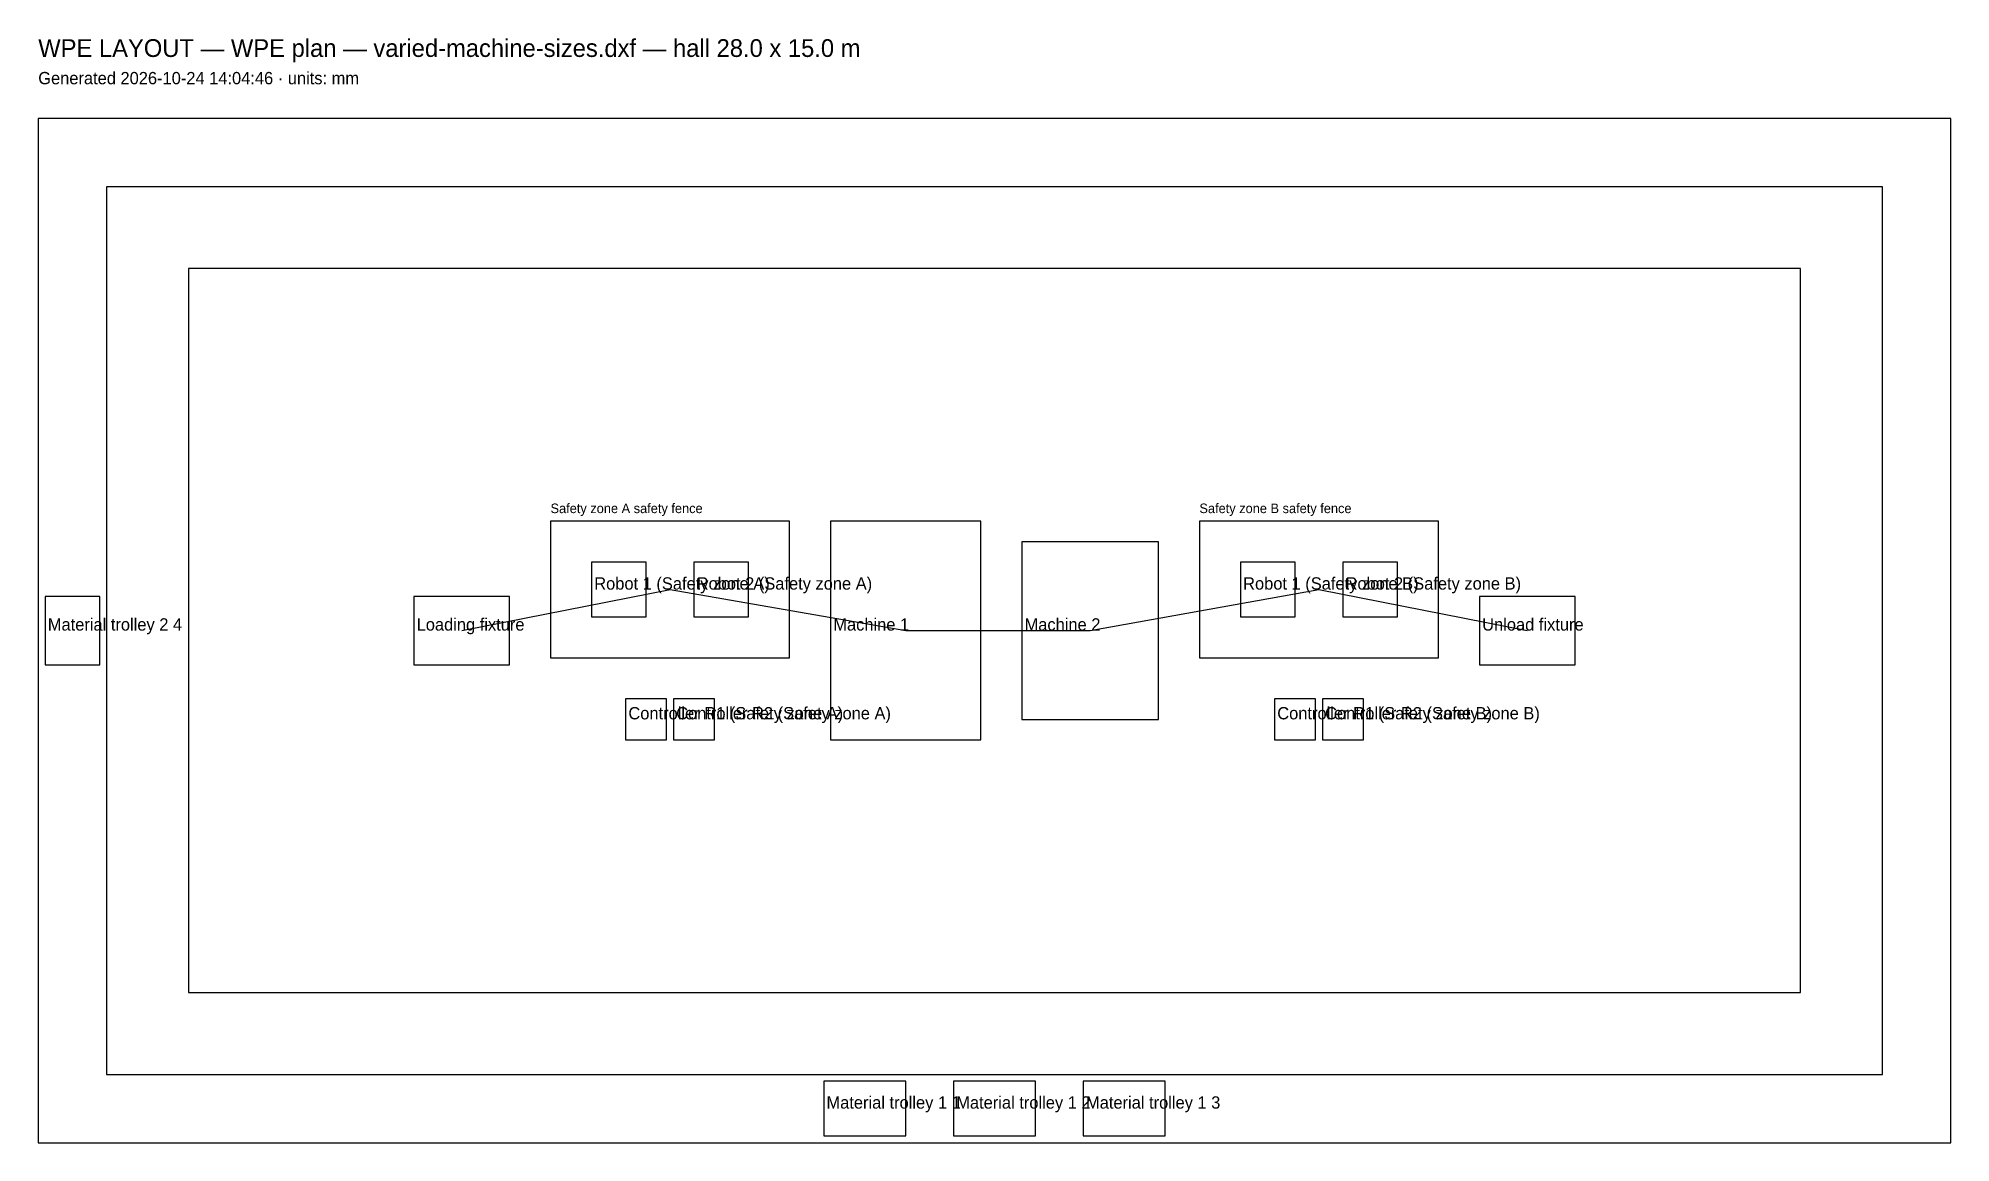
# Model space of a CAD drawing. Header units: millimetres. Extents: x 0 to 28000, y 0 to 16174.
import ezdxf

# ---------------------------------------------------------------- set-up
doc = ezdxf.new("R2010")
doc.units = ezdxf.units.MM
for name, color, linetype in [('WPE-FENCE', 1, 'CONTINUOUS'), ('WPE-FLOW', 4, 'CONTINUOUS'), ('WPE-HALL', 7, 'CONTINUOUS'), ('WPE-PLAN', 3, 'CONTINUOUS'), ('WPE-TEXT', 7, 'CONTINUOUS'), ('WPE-WALK', 4, 'CONTINUOUS')]:
    doc.layers.add(name, color=color, linetype=linetype)

msp = doc.modelspace()

# ---------------------------------------------------------------- linework, layer by layer
at = {"layer": 'WPE-FENCE'}
for p, q in [((11000, 9100), (7500, 9100)), ((7500, 9100), (7500, 7100)), ((11000, 7100), (11000, 9100)), ((20500, 9100), (17000, 9100)), ((17000, 9100), (17000, 7100)), ((20500, 7100), (20500, 9100)), ((7500, 7100), (11000, 7100)), ((17000, 7100), (20500, 7100))]:
    msp.add_line(p, q, dxfattribs=at)
at = {"layer": 'WPE-FLOW'}
for p, q in [((6200, 7500), (9250, 8100)), ((9250, 8100), (12700, 7500)), ((15400, 7500), (18750, 8100)), ((18750, 8100), (21800, 7500)), ((12700, 7500), (15400, 7500))]:
    msp.add_line(p, q, dxfattribs=at)
at = {"layer": 'WPE-HALL'}
for p, q in [((28000, 15000), (0, 15000)), ((0, 15000), (0, 0)), ((28000, 0), (28000, 15000)), ((0, 0), (28000, 0))]:
    msp.add_line(p, q, dxfattribs=at)
at = {"layer": 'WPE-PLAN'}
for p, q in [((13800, 9100), (11600, 9100)), ((11600, 9100), (11600, 5900)), ((13800, 5900), (13800, 9100)), ((16400, 8800), (14400, 8800)), ((14400, 8800), (14400, 6200)), ((16400, 6200), (16400, 8800)), ((8900, 8500), (8100, 8500)), ((8100, 8500), (8100, 7700)), ((8900, 7700), (8900, 8500)), ((10400, 8500), (9600, 8500)), ((9600, 8500), (9600, 7700)), ((10400, 7700), (10400, 8500)), ((18400, 8500), (17600, 8500)), ((17600, 8500), (17600, 7700)), ((18400, 7700), (18400, 8500)), ((19900, 8500), (19100, 8500)), ((19100, 8500), (19100, 7700)), ((19900, 7700), (19900, 8500)), ((900, 8000), (100, 8000)), ((100, 8000), (100, 7000)), ((900, 7000), (900, 8000)), ((6900, 8000), (5500, 8000)), ((5500, 8000), (5500, 7000)), ((6900, 7000), (6900, 8000)), ((22500, 8000), (21100, 8000)), ((21100, 8000), (21100, 7000)), ((22500, 7000), (22500, 8000)), ((8100, 7700), (8900, 7700)), ((9600, 7700), (10400, 7700)), ((17600, 7700), (18400, 7700)), ((19100, 7700), (19900, 7700)), ((100, 7000), (900, 7000)), ((5500, 7000), (6900, 7000)), ((21100, 7000), (22500, 7000)), ((9200, 6500), (8600, 6500)), ((8600, 6500), (8600, 5900)), ((9200, 5900), (9200, 6500)), ((9900, 6500), (9300, 6500)), ((9300, 6500), (9300, 5900)), ((9900, 5900), (9900, 6500)), ((18700, 6500), (18100, 6500)), ((18100, 6500), (18100, 5900)), ((18700, 5900), (18700, 6500)), ((19400, 6500), (18800, 6500)), ((18800, 6500), (18800, 5900)), ((19400, 5900), (19400, 6500)), ((14400, 6200), (16400, 6200)), ((8600, 5900), (9200, 5900)), ((9300, 5900), (9900, 5900)), ((11600, 5900), (13800, 5900)), ((18100, 5900), (18700, 5900)), ((18800, 5900), (19400, 5900)), ((12700, 900), (11500, 900)), ((11500, 900), (11500, 100)), ((12700, 100), (12700, 900)), ((14600, 900), (13400, 900)), ((13400, 900), (13400, 100)), ((14600, 100), (14600, 900)), ((16500, 900), (15300, 900)), ((15300, 900), (15300, 100)), ((16500, 100), (16500, 900)), ((11500, 100), (12700, 100)), ((13400, 100), (14600, 100)), ((15300, 100), (16500, 100))]:
    msp.add_line(p, q, dxfattribs=at)
at = {"layer": 'WPE-WALK'}
for p, q in [((27000, 14000), (1000, 14000)), ((1000, 14000), (1000, 1000)), ((27000, 1000), (27000, 14000)), ((25800, 12800), (2200, 12800)), ((2200, 12800), (2200, 2200)), ((25800, 2200), (25800, 12800)), ((2200, 2200), (25800, 2200)), ((1000, 1000), (27000, 1000))]:
    msp.add_line(p, q, dxfattribs=at)

# ---------------------------------------------------------------- texts
at = {"layer": 'WPE-TEXT'}
for s, height, p in [('WPE LAYOUT — WPE plan — varied-machine-sizes.dxf — hall 28.0 x 15.0 m', 260, (0, 15900)), ('Generated 2026-10-24 14:04:46 · units: mm', 180, (0, 15500)), ('Safety zone A safety fence', 140, (7500, 9220)), ('Safety zone B safety fence', 140, (17000, 9220)), ('Robot 1 (Safety zone A)', 180, (8140, 8100)), ('Robot 2 (Safety zone A)', 180, (9640, 8100)), ('Robot 1 (Safety zone B)', 180, (17640, 8100)), ('Robot 2 (Safety zone B)', 180, (19140, 8100)), ('Material trolley 2 4', 180, (140, 7500)), ('Loading fixture', 180, (5540, 7500)), ('Machine 1', 180, (11640, 7500)), ('Machine 2', 180, (14440, 7500)), ('Unload fixture', 180, (21140, 7500)), ('Controller R1 (Safety zone A)', 180, (8640, 6200)), ('Controller R2 (Safety zone A)', 180, (9340, 6200)), ('Controller R1 (Safety zone B)', 180, (18140, 6200)), ('Controller R2 (Safety zone B)', 180, (18840, 6200)), ('Material trolley 1 1', 180, (11540, 500)), ('Material trolley 1 2', 180, (13440, 500)), ('Material trolley 1 3', 180, (15340, 500))]:
    msp.add_text(s, height=height, dxfattribs=at).set_placement(p)

doc.saveas('drawing.dxf')
